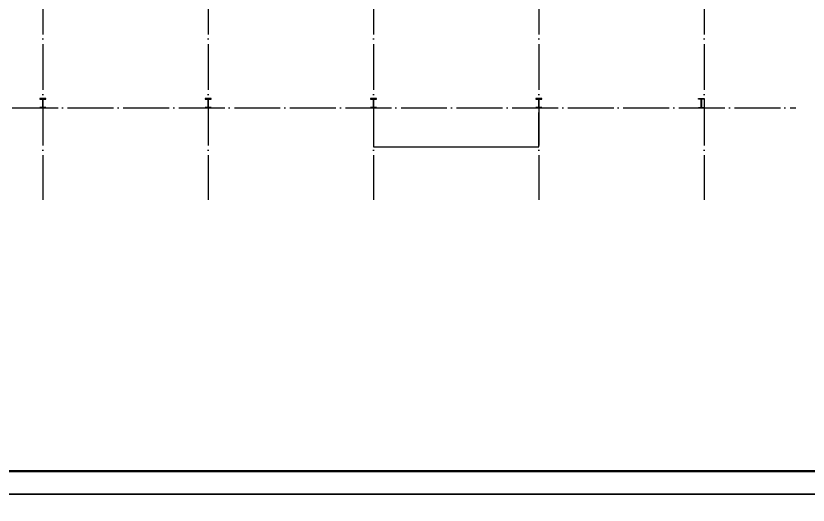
# Model space of a CAD drawing. Extents: x 39560 to 217760, y -140239 to 277665.
# Drawn here: x 91655 to 126161, y 79486 to 100800 of the extents above; entities that cross this region are included whole.
import ezdxf

# ---------------------------------------------------------------- set-up
doc = ezdxf.new("R2010")
doc.units = 0
doc.header["$LTSCALE"] = 1000
doc.header["$MEASUREMENT"] = 0
doc.linetypes.add('DOTE', pattern=[2.42, 2, -0.2, 0.02, -0.2])
for name, color, linetype in [('COLUMN', 9, 'Continuous'), ('DOTE', 8, 'DOTE'), ('PUB_TITLE', 4, 'Continuous'), ('图框(锁住)', 7, 'Continuous')]:
    doc.layers.add(name, color=color, linetype=linetype)

msp = doc.modelspace()

# ---------------------------------------------------------------- linework, layer by layer
at = {"layer": 'COLUMN', "color": 6}
for points in [[(92955.83, 97172.587), (92955.83, 97192.587), (92705.83, 97192.587), (92705.83, 97172.587), (92820.83, 97172.587), (92820.83, 96812.587), (92705.83, 96812.587), (92705.83, 96792.587), (92955.83, 96792.587), (92955.83, 96812.587), (92840.83, 96812.587), (92840.83, 97172.587)], [(100155.83, 97172.587), (100155.83, 97192.587), (99905.83, 97192.587), (99905.83, 97172.587), (100020.83, 97172.587), (100020.83, 96812.587), (99905.83, 96812.587), (99905.83, 96792.587), (100155.83, 96792.587), (100155.83, 96812.587), (100040.83, 96812.587), (100040.83, 97172.587)], [(107355.83, 97172.587), (107355.83, 97192.587), (107105.83, 97192.587), (107105.83, 97172.587), (107220.83, 97172.587), (107220.83, 96812.587), (107105.83, 96812.587), (107105.83, 96792.587), (107355.83, 96792.587), (107355.83, 96812.587), (107240.83, 96812.587), (107240.83, 97172.587)], [(114555.83, 97172.587), (114555.83, 97192.587), (114305.83, 97192.587), (114305.83, 97172.587), (114420.83, 97172.587), (114420.83, 96812.587), (114305.83, 96812.587), (114305.83, 96792.587), (114555.83, 96792.587), (114555.83, 96812.587), (114440.83, 96812.587), (114440.83, 97172.587)], [(121380.83, 97172.587), (121380.83, 97192.587), (121630.83, 97192.587), (121630.83, 97172.587), (121515.83, 97172.587), (121515.83, 96812.587), (121630.83, 96812.587), (121630.83, 96792.587), (121380.83, 96792.587), (121380.83, 96812.587), (121495.83, 96812.587), (121495.83, 97172.587)]]:
    msp.add_lwpolyline(points, close=True, dxfattribs=at)
at = {"layer": 'DOTE'}
for p, q in [((92830.83, 126192.587), (92830.83, 92792.587)), ((100030.83, 126192.587), (100030.83, 92792.587)), ((107230.83, 126192.587), (107230.83, 92792.587)), ((114430.83, 126192.587), (114430.83, 92792.587)), ((121630.83, 126192.587), (121630.83, 92792.587)), ((60030.83, 96792.587), (125630.83, 96792.587))]:
    msp.add_line(p, q, dxfattribs=at)
at = {"layer": 'PUB_TITLE', "color": 0}
for points in [[(39559.763, 79960.919), (144659.763, 79960.919), (144659.763, 139360.919), (39559.763, 139360.919)], [(39559.763, 20560.919), (144659.763, 20560.919), (144659.763, 79960.919), (39559.763, 79960.919)]]:
    msp.add_lwpolyline(points, close=True, dxfattribs=at)
at = {"layer": 'PUB_TITLE', "color": 0, "const_width": 100}
msp.add_lwpolyline([(42059.763, 80960.919), (143659.763, 80960.919), (143659.763, 138360.919), (42059.763, 138360.919)], close=True, dxfattribs=at)
at = {"layer": '图框(锁住)', "color": 0}
msp.add_lwpolyline([(107230.83, 96592.587), (107230.83, 95092.587), (114430.83, 95092.587), (114430.83, 96592.587)], dxfattribs=at)

doc.saveas('drawing.dxf')
